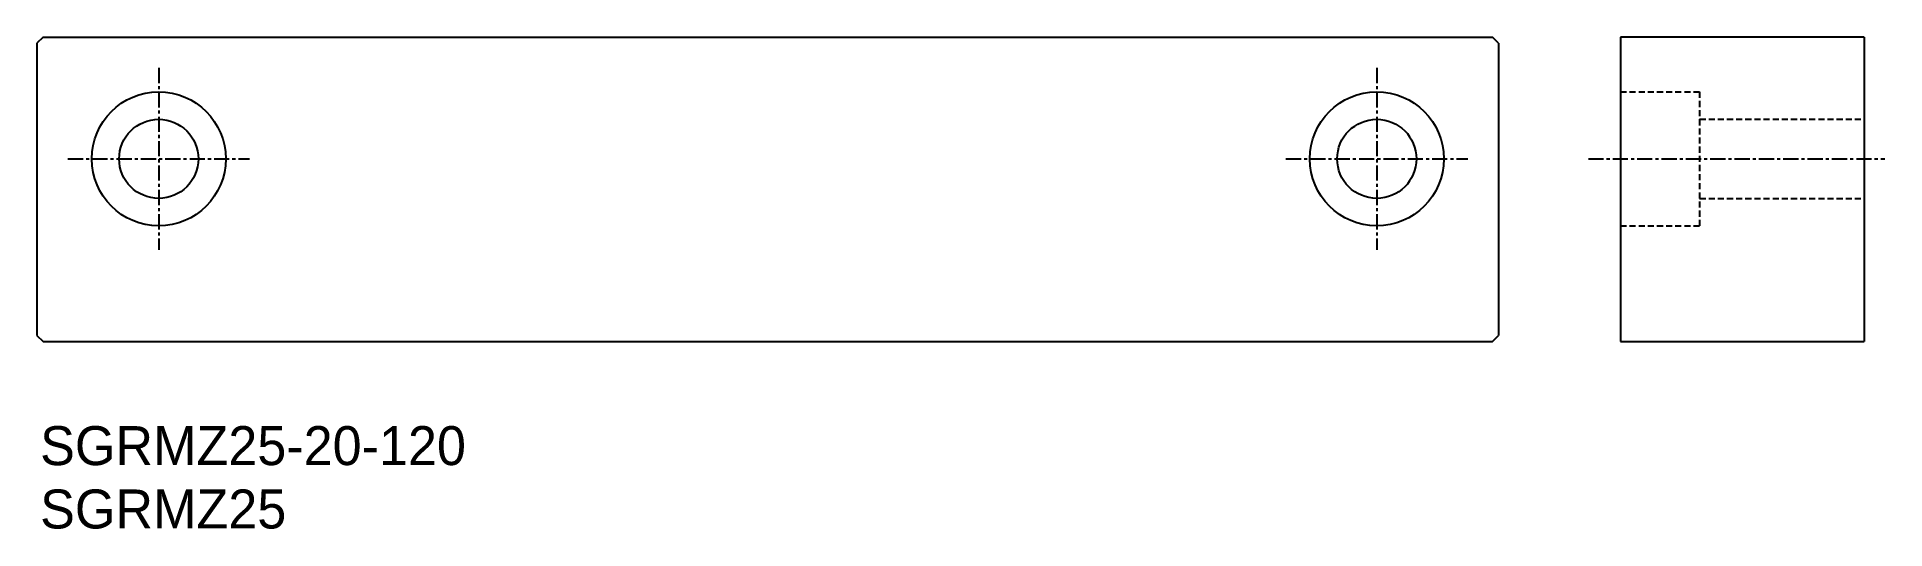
# Model space of a CAD drawing. Extents: x -47 to 104, y 58 to 98.
import ezdxf

# ---------------------------------------------------------------- set-up
doc = ezdxf.new("R2010")
doc.units = 0
doc.linetypes.add('CENTER', pattern=[2, 1.25, -0.25, 0.25, -0.25])
doc.linetypes.add('DASHED', pattern=[0.75, 0.5, -0.25])
doc.layers.get('0').update_dxf_attribs({"linetype": 'CONTINUOUS'})
doc.layers.add('CENTER', color=1, linetype='CENTER')

msp = doc.modelspace()

# ---------------------------------------------------------------- linework, layer by layer
at = {"color": 7, "linetype": 'CONTINUOUS'}
for p, q in [((-46.91, 98.16), (-47.41, 97.66)), ((-47.41, 97.66), (-47.41, 73.66)), ((-46.91, 98.16), (72.09, 98.16)), ((72.59, 97.66), (72.09, 98.16)), ((72.59, 97.66), (72.59, 73.66)), ((102.59, 98.16), (82.59, 98.16)), ((82.59, 98.16), (82.59, 73.16)), ((102.59, 98.16), (102.59, 73.16)), ((-47.41, 73.66), (-46.91, 73.16)), ((-46.91, 73.16), (72.09, 73.16)), ((72.09, 73.16), (72.59, 73.66)), ((82.59, 73.16), (102.59, 73.16))]:
    msp.add_line(p, q, dxfattribs=at)
at = {"color": 3, "linetype": 'DASHED'}
for p, q in [((82.59, 93.66), (89.09, 93.66)), ((89.09, 93.66), (89.09, 82.66)), ((89.09, 91.41), (102.59, 91.41)), ((89.09, 84.91), (102.59, 84.91)), ((82.59, 82.66), (89.09, 82.66))]:
    msp.add_line(p, q, dxfattribs=at)
at = {"color": 7, "linetype": 'CONTINUOUS'}
for centre, radius in [((-37.41, 88.16), 5.5), ((62.59, 88.16), 5.5), ((-37.41, 88.16), 3.25), ((62.59, 88.16), 3.25)]:
    msp.add_circle(centre, radius, dxfattribs=at)
at = {"layer": 'CENTER', "color": 1, "linetype": 'CENTER'}
for p, q in [((-37.41, 95.62), (-37.41, 80.7)), ((62.59, 95.62), (62.59, 80.7)), ((-44.87, 88.16), (-29.95, 88.16)), ((55.13, 88.16), (70.05, 88.16)), ((79.96, 88.16), (104.31, 88.16))]:
    msp.add_line(p, q, dxfattribs=at)

# ---------------------------------------------------------------- texts
at = {"color": 7, "linetype": 'CONTINUOUS'}
for s, p in [('SGRMZ25-20-120', (-47.15, 63.02)), ('SGRMZ25', (-47.15, 57.82))]:
    msp.add_text(s, height=3.2, dxfattribs=at).set_placement(p)

doc.saveas('drawing.dxf')
